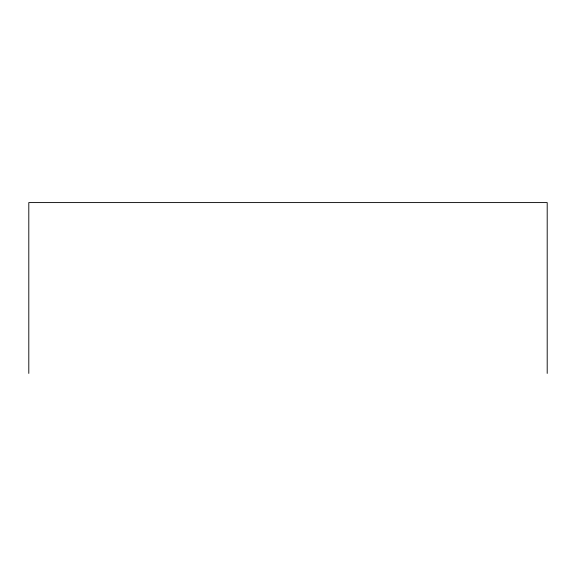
<?xml version="1.0" encoding="UTF-8"?>
<svg xmlns="http://www.w3.org/2000/svg" width="576" height="576" viewBox="0 0 576 576"><rect width="100%" height="100%" fill="white"/><g stroke="black" fill="none" stroke-linecap="round" stroke-linejoin="round"><path stroke-width="0.86" d="M547.2 373.414L547.2 202.586L28.8 202.586L28.8 373.414"/></g></svg>
